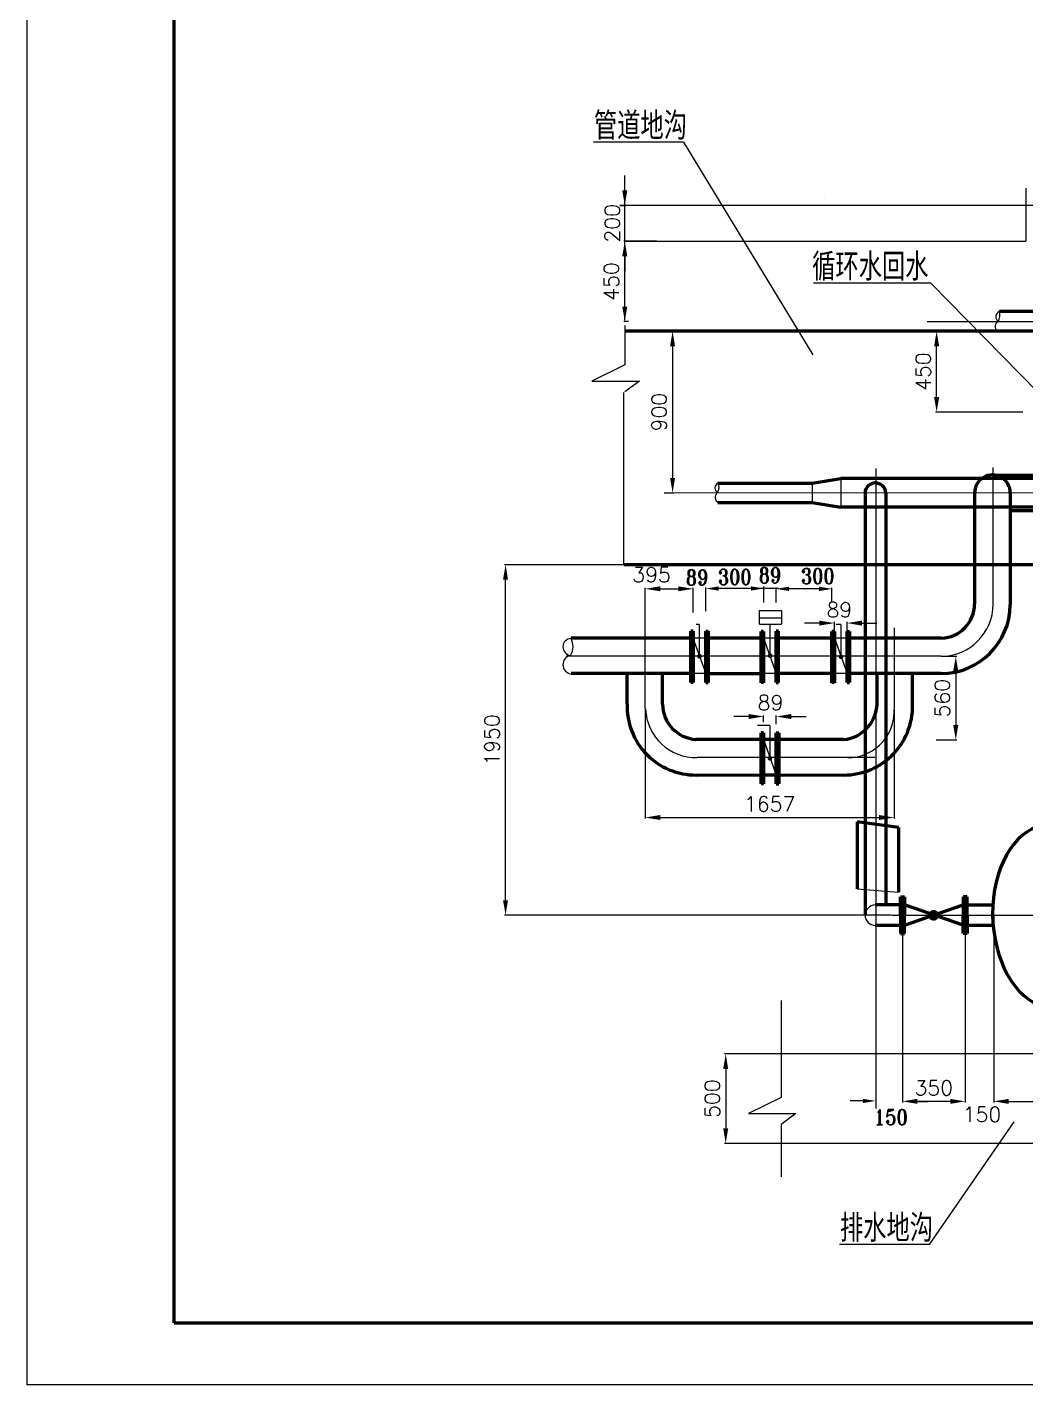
# Model space of a CAD drawing. Extents: x -13299 to -11289, y 2095 to 3220.
# Drawn here: x -12617.3 to -12450.5, y 2800.4 to 3027.1 of the extents above; entities that cross this region are included whole.
import ezdxf

# ---------------------------------------------------------------- set-up
doc = ezdxf.new("R2010")
doc.units = 0
doc.header["$LTSCALE"] = 10
doc.header["$MEASUREMENT"] = 0
doc.layers.get('Defpoints').update_dxf_attribs({"linetype": 'CONTINUOUS'})
for name, color, linetype, lineweight in [('1', 2, 'CONTINUOUS', 13), ('管道', 7, 'CONTINUOUS', 53), ('设备', 1, 'CONTINUOUS', 53)]:
    doc.layers.add(name, color=color, linetype=linetype, lineweight=lineweight)
doc.styles.add('HZTXT', font='txt', dxfattribs={"bigfont": 'HZTXT'})
doc.styles.get("Standard").update_dxf_attribs({"font": 'romant.shx', "width": 0.85, "bigfont": 'hztxt1.shx'})
doc.dimstyles.new('副本STANDARD', dxfattribs={"dimtxt": 2.5, "dimasz": 2.5, "dimexe": 0.18, "dimexo": 0.0625, "dimgap": 1, "dimtad": 1, "dimdec": 4, "dimzin": 0, "dimdsep": 46, "dimtxsty": 'HZTXT', "dimcen": 0.09, "dimclrt": 2, "dimadec": 0, "dimazin": 0, "dimtfac": 1, "dimtdec": 4, "dimtofl": 0, "dimtmove": 2, "dimatfit": 3, "dimfxl": 0, "dimtolj": 1, "dimtzin": 0, "dimarcsym": 0})

# ---------------------------------------------------------------- blocks, each defined once
blk = doc.blocks.new('*D84')
at = {"layer": '1', "color": 0, "lineweight": -2}
for p, q in [((-12465.46, 2976.32), (-12465.58, 2976.32)), ((-12465.4, 2965.32), (-12465.4, 2973.82)), ((-12451.01, 2962.82), (-12465.58, 2962.82))]:
    blk.add_line(p, q, dxfattribs=at)
at = {"layer": '1', "color": 0}
for points in [[(-12465.82, 2973.82), (-12464.98, 2973.82), (-12465.4, 2976.32)], [(-12465.82, 2965.32), (-12464.98, 2965.32), (-12465.4, 2962.82)]]:
    blk.add_solid(points, dxfattribs=at)
at = {"layer": 'Defpoints', "color": 0}
for p in [(-12465.4, 2976.32), (-12465.4, 2976.32), (-12450.95, 2962.82)]:
    blk.add_point(p, dxfattribs=at)
at = {"layer": '1', "color": 2, "insert": (-12467.65, 2969.57), "char_height": 2.5, "attachment_point": 5, "rotation": 90, "style": 'HZTXT'}
blk.add_mtext('\\A1;450', dxfattribs=at)
blk = doc.blocks.new('*D90')
at = {"layer": '1', "color": 0, "lineweight": -2}
for p, q in [((-12514.06, 2913.33), (-12514.06, 2894.94)), ((-12472.52, 2913.19), (-12472.52, 2894.94)), ((-12511.56, 2895.12), (-12475.02, 2895.12))]:
    blk.add_line(p, q, dxfattribs=at)
at = {"layer": '1', "color": 0}
for points in [[(-12511.56, 2895.54), (-12511.56, 2894.71), (-12514.06, 2895.12)], [(-12475.02, 2895.54), (-12475.02, 2894.71), (-12472.52, 2895.12)]]:
    blk.add_solid(points, dxfattribs=at)
at = {"layer": 'Defpoints', "color": 0}
for p in [(-12514.06, 2913.39), (-12472.52, 2913.25), (-12472.52, 2895.12)]:
    blk.add_point(p, dxfattribs=at)
at = {"layer": '1', "color": 2, "insert": (-12493.29, 2897.37), "char_height": 2.5, "attachment_point": 5, "style": 'HZTXT'}
blk.add_mtext('\\A1;1657', dxfattribs=at)
blk = doc.blocks.new('*D91')
at = {"layer": '1', "color": 0, "lineweight": -2}
for p, q in [((-12514.06, 2926.86), (-12514.06, 2933.49)), ((-12511.56, 2933.31), (-12508.56, 2933.31)), ((-12506.06, 2929.33), (-12506.06, 2933.49))]:
    blk.add_line(p, q, dxfattribs=at)
at = {"layer": '1', "color": 0}
for points in [[(-12511.56, 2933.73), (-12511.56, 2932.9), (-12514.06, 2933.31)], [(-12508.56, 2933.73), (-12508.56, 2932.9), (-12506.06, 2933.31)]]:
    blk.add_solid(points, dxfattribs=at)
at = {"layer": 'Defpoints', "color": 0}
for p in [(-12506.06, 2933.31), (-12506.06, 2929.27), (-12514.06, 2926.8)]:
    blk.add_point(p, dxfattribs=at)
at = {"layer": '1', "color": 2, "insert": (-12512.99, 2935.68), "char_height": 2.5, "attachment_point": 5, "style": 'HZTXT'}
blk.add_mtext('\\A1;395', dxfattribs=at)
blk = doc.blocks.new('*D92')
at = {"layer": '1', "color": 0, "lineweight": -2}
for p, q in [((-12510.88, 2976.32), (-12509.31, 2976.32)), ((-12509.49, 2973.82), (-12509.49, 2951.82)), ((-12510.88, 2949.32), (-12509.31, 2949.32))]:
    blk.add_line(p, q, dxfattribs=at)
at = {"layer": '1', "color": 0}
for points in [[(-12509.91, 2973.82), (-12509.08, 2973.82), (-12509.49, 2976.32)], [(-12509.91, 2951.82), (-12509.08, 2951.82), (-12509.49, 2949.32)]]:
    blk.add_solid(points, dxfattribs=at)
at = {"layer": 'Defpoints', "color": 0}
for p in [(-12510.94, 2976.32), (-12510.94, 2949.32), (-12509.49, 2949.32)]:
    blk.add_point(p, dxfattribs=at)
at = {"layer": '1', "color": 2, "insert": (-12511.74, 2962.82), "char_height": 2.5, "attachment_point": 5, "rotation": 90, "style": 'HZTXT'}
blk.add_mtext('\\A1;900', dxfattribs=at)
blk = doc.blocks.new('*D95')
at = {"layer": '1', "color": 0, "lineweight": -2}
for p, q in [((-12512.15, 2991.34), (-12517.65, 2991.34)), ((-12517.47, 2980.43), (-12517.47, 2988.84)), ((-12516.85, 2977.93), (-12517.65, 2977.93))]:
    blk.add_line(p, q, dxfattribs=at)
at = {"layer": '1', "color": 0}
for points in [[(-12517.89, 2988.84), (-12517.06, 2988.84), (-12517.47, 2991.34)], [(-12517.89, 2980.43), (-12517.06, 2980.43), (-12517.47, 2977.93)]]:
    blk.add_solid(points, dxfattribs=at)
at = {"layer": 'Defpoints', "color": 0}
for p in [(-12517.47, 2991.34), (-12512.08, 2991.34), (-12516.78, 2977.93)]:
    blk.add_point(p, dxfattribs=at)
at = {"layer": '1', "color": 2, "insert": (-12519.72, 2984.63), "char_height": 2.5, "attachment_point": 5, "rotation": 90, "style": 'HZTXT'}
blk.add_mtext('\\A1;450', dxfattribs=at)
blk = doc.blocks.new('*D96')
at = {"layer": '1', "color": 0, "lineweight": -2}
for p, q in [((-12517.47, 2999.84), (-12517.47, 3002.34)), ((-12518.3, 2997.34), (-12517.29, 2997.34)), ((-12515.56, 2991.34), (-12517.65, 2991.34)), ((-12517.47, 2988.84), (-12517.47, 2986.34))]:
    blk.add_line(p, q, dxfattribs=at)
at = {"layer": '1', "color": 0}
for points in [[(-12517.89, 2999.84), (-12517.06, 2999.84), (-12517.47, 2997.34)], [(-12517.89, 2988.84), (-12517.06, 2988.84), (-12517.47, 2991.34)]]:
    blk.add_solid(points, dxfattribs=at)
at = {"layer": 'Defpoints', "color": 0}
for p in [(-12518.36, 2997.34), (-12517.47, 2991.34), (-12515.49, 2991.34)]:
    blk.add_point(p, dxfattribs=at)
at = {"layer": '1', "color": 2, "insert": (-12519.57, 2994.34), "char_height": 2.5, "attachment_point": 5, "rotation": 90, "style": 'HZTXT'}
blk.add_mtext('\\A1;200', dxfattribs=at)
blk = doc.blocks.new('*D200')
at = {"layer": '1', "color": 0, "lineweight": -2}
for p, q in [((-12471.12, 2875.7), (-12471.12, 2847.55)), ((-12460.64, 2875.68), (-12460.64, 2847.55)), ((-12463.14, 2847.73), (-12468.62, 2847.73))]:
    blk.add_line(p, q, dxfattribs=at)
at = {"layer": '1', "color": 0}
for points in [[(-12468.62, 2848.14), (-12468.62, 2847.31), (-12471.12, 2847.73)], [(-12463.14, 2848.14), (-12463.14, 2847.31), (-12460.64, 2847.73)]]:
    blk.add_solid(points, dxfattribs=at)
at = {"layer": 'Defpoints', "color": 0}
for p in [(-12471.12, 2875.76), (-12460.64, 2875.74), (-12471.12, 2847.73)]:
    blk.add_point(p, dxfattribs=at)
at = {"layer": '1', "color": 2, "insert": (-12465.88, 2849.98), "char_height": 2.5, "attachment_point": 5, "style": 'HZTXT'}
blk.add_mtext('\\A1;350', dxfattribs=at)
blk = doc.blocks.new('*D201')
at = {"layer": '1', "color": 0, "lineweight": -2}
for p, q in [((-12460.64, 2878.69), (-12460.64, 2847.55)), ((-12455.88, 2878.75), (-12455.88, 2847.55)), ((-12463.14, 2847.73), (-12465.64, 2847.73)), ((-12453.38, 2847.73), (-12450.88, 2847.73))]:
    blk.add_line(p, q, dxfattribs=at)
at = {"layer": '1', "color": 0}
for points in [[(-12463.14, 2848.14), (-12463.14, 2847.31), (-12460.64, 2847.73)], [(-12453.38, 2848.14), (-12453.38, 2847.31), (-12455.88, 2847.73)]]:
    blk.add_solid(points, dxfattribs=at)
at = {"layer": 'Defpoints', "color": 0}
for p in [(-12460.64, 2878.75), (-12455.88, 2878.82), (-12455.88, 2847.73)]:
    blk.add_point(p, dxfattribs=at)
at = {"layer": '1', "color": 2, "insert": (-12457.83, 2845.54), "char_height": 2.5, "attachment_point": 5, "style": 'HZTXT'}
blk.add_mtext('\\A1;150', dxfattribs=at)
blk = doc.blocks.new('*D204')
at = {"layer": '1', "color": 0, "lineweight": -2}
for p, q in [((-12479.62, 2855.65), (-12500.8, 2855.65)), ((-12500.62, 2853.15), (-12500.62, 2843.21)), ((-12479.62, 2840.71), (-12500.8, 2840.71))]:
    blk.add_line(p, q, dxfattribs=at)
at = {"layer": '1', "color": 0}
for points in [[(-12501.04, 2853.15), (-12500.21, 2853.15), (-12500.62, 2855.65)], [(-12501.04, 2843.21), (-12500.21, 2843.21), (-12500.62, 2840.71)]]:
    blk.add_solid(points, dxfattribs=at)
at = {"layer": 'Defpoints', "color": 0}
for p in [(-12479.56, 2855.65), (-12500.62, 2840.71), (-12479.56, 2840.71)]:
    blk.add_point(p, dxfattribs=at)
at = {"layer": '1', "color": 2, "insert": (-12502.87, 2848.18), "char_height": 2.5, "attachment_point": 5, "rotation": 90, "style": 'HZTXT'}
blk.add_mtext('\\A1;500', dxfattribs=at)
blk = doc.blocks.new('*D207')
at = {"layer": '1', "color": 0, "lineweight": -2}
for p, q in [((-12484.97, 2927.59), (-12487.47, 2927.59)), ((-12482.47, 2925.43), (-12482.47, 2927.77)), ((-12480.37, 2926.25), (-12480.37, 2927.77)), ((-12477.87, 2927.59), (-12475.37, 2927.59))]:
    blk.add_line(p, q, dxfattribs=at)
at = {"layer": '1', "color": 0}
for points in [[(-12484.97, 2928), (-12484.97, 2927.17), (-12482.47, 2927.59)], [(-12477.87, 2928), (-12477.87, 2927.17), (-12480.37, 2927.59)]]:
    blk.add_solid(points, dxfattribs=at)
at = {"layer": 'Defpoints', "color": 0}
for p in [(-12480.37, 2927.59), (-12482.47, 2925.37), (-12480.37, 2926.19)]:
    blk.add_point(p, dxfattribs=at)
at = {"layer": '1', "color": 2, "insert": (-12481.65, 2929.81), "char_height": 2.5, "attachment_point": 5, "style": 'HZTXT'}
blk.add_mtext('\\A1;89', dxfattribs=at)
blk = doc.blocks.new('*D208')
at = {"layer": '1', "color": 0, "lineweight": -2}
for p, q in [((-12496.79, 2911.99), (-12499.29, 2911.99)), ((-12494.29, 2911.04), (-12494.29, 2912.17)), ((-12492.19, 2910.71), (-12492.19, 2912.17)), ((-12489.69, 2911.99), (-12487.19, 2911.99))]:
    blk.add_line(p, q, dxfattribs=at)
at = {"layer": '1', "color": 0}
for points in [[(-12496.79, 2912.41), (-12496.79, 2911.57), (-12494.29, 2911.99)], [(-12489.69, 2912.41), (-12489.69, 2911.57), (-12492.19, 2911.99)]]:
    blk.add_solid(points, dxfattribs=at)
at = {"layer": 'Defpoints', "color": 0}
for p in [(-12494.29, 2910.98), (-12492.19, 2911.99), (-12492.19, 2910.65)]:
    blk.add_point(p, dxfattribs=at)
at = {"layer": '1', "color": 2, "insert": (-12493.14, 2914.31), "char_height": 2.5, "attachment_point": 5, "style": 'HZTXT'}
blk.add_mtext('\\A1;89', dxfattribs=at)
blk = doc.blocks.new('*D278')
at = {"layer": '1', "color": 0, "lineweight": -2}
for p, q in [((-12517.7, 2937.33), (-12537.56, 2937.33)), ((-12537.38, 2881.32), (-12537.38, 2934.83)), ((-12472.97, 2878.82), (-12537.56, 2878.82))]:
    blk.add_line(p, q, dxfattribs=at)
at = {"layer": '1', "color": 0}
for points in [[(-12537.8, 2934.83), (-12536.97, 2934.83), (-12537.38, 2937.33)], [(-12537.8, 2881.32), (-12536.97, 2881.32), (-12537.38, 2878.82)]]:
    blk.add_solid(points, dxfattribs=at)
at = {"layer": 'Defpoints', "color": 0}
for p in [(-12537.38, 2937.33), (-12517.63, 2937.33), (-12472.91, 2878.82)]:
    blk.add_point(p, dxfattribs=at)
at = {"layer": '1', "color": 2, "insert": (-12539.63, 2908.07), "char_height": 2.5, "attachment_point": 5, "rotation": 90, "style": 'HZTXT'}
blk.add_mtext('\\A1;1950', dxfattribs=at)
blk = doc.blocks.new('*D285')
at = {"layer": '1', "color": 0, "lineweight": -2}
for p, q in [((-12464.56, 2922.04), (-12462.03, 2922.04)), ((-12462.21, 2919.54), (-12462.21, 2910.57)), ((-12465.47, 2908.07), (-12462.03, 2908.07))]:
    blk.add_line(p, q, dxfattribs=at)
at = {"layer": '1', "color": 0}
for points in [[(-12462.63, 2919.54), (-12461.79, 2919.54), (-12462.21, 2922.04)], [(-12462.63, 2910.57), (-12461.79, 2910.57), (-12462.21, 2908.07)]]:
    blk.add_solid(points, dxfattribs=at)
at = {"layer": 'Defpoints', "color": 0}
for p in [(-12464.63, 2922.04), (-12465.54, 2908.07), (-12462.21, 2908.07)]:
    blk.add_point(p, dxfattribs=at)
at = {"layer": '1', "color": 2, "insert": (-12464.46, 2915.05), "char_height": 2.5, "attachment_point": 5, "rotation": 90, "style": 'HZTXT'}
blk.add_mtext('\\A1;560', dxfattribs=at)

msp = doc.modelspace()

# ---------------------------------------------------------------- hatches: boundary and pattern name
at = {"layer": '1'}
h = msp.add_hatch(color=256, dxfattribs=at)
h.paths.add_polyline_path([(-12505.00832, 2922.04931), (-12504.96675, 2922.123), (-12504.96675, 2922.44312, 0.026300421), (-12505.00832, 2922.4453, 0.414213562), (-12505.40432, 2922.04931)])
h.paths.add_polyline_path([(-12504.61232, 2922.04931, 0.27061742), (-12504.81374, 2922.3942), (-12505.00832, 2922.04931)])
h.paths.add_polyline_path([(-12504.81374, 2922.3942, 0.102473955), (-12504.96675, 2922.44312), (-12504.96675, 2922.123)])
h.paths.add_polyline_path([(-12505.00832, 2922.04931), (-12505.40432, 2922.04931, 0.27061742), (-12505.2029, 2921.70441)])
h.paths.add_polyline_path([(-12504.61232, 2922.04931), (-12505.00832, 2922.04931), (-12505.2029, 2921.70441, 0.129122375), (-12505.00832, 2921.65331, 0.414213562)])
h = msp.add_hatch(color=256, dxfattribs=at)
h.paths.add_polyline_path([(-12493.20411, 2922.15227), (-12493.16254, 2922.22596), (-12493.16254, 2922.54608, 0.026300421), (-12493.20411, 2922.54826, 0.414213562), (-12493.60011, 2922.15227)])
h.paths.add_polyline_path([(-12492.80811, 2922.15227, 0.27061742), (-12493.00954, 2922.49716), (-12493.20411, 2922.15227)])
h.paths.add_polyline_path([(-12493.00954, 2922.49716, 0.102473955), (-12493.16254, 2922.54608), (-12493.16254, 2922.22596)])
h.paths.add_polyline_path([(-12493.20411, 2922.15227), (-12493.60011, 2922.15227, 0.27061742), (-12493.39869, 2921.80737)])
h.paths.add_polyline_path([(-12492.80811, 2922.15227), (-12493.20411, 2922.15227), (-12493.39869, 2921.80737, 0.129122375), (-12493.20411, 2921.75627, 0.414213562)])
h = msp.add_hatch(color=256, dxfattribs=at)
h.paths.add_polyline_path([(-12481.36965, 2921.9625), (-12481.32808, 2922.03619), (-12481.32808, 2922.35631, 0.026300421), (-12481.36965, 2922.3585, 0.414213562), (-12481.76565, 2921.9625)])
h.paths.add_polyline_path([(-12480.97366, 2921.9625, 0.27061742), (-12481.17508, 2922.3074), (-12481.36965, 2921.9625)])
h.paths.add_polyline_path([(-12481.17508, 2922.3074, 0.102473955), (-12481.32808, 2922.35631), (-12481.32808, 2922.03619)])
h.paths.add_polyline_path([(-12481.36965, 2921.9625), (-12481.76565, 2921.9625, 0.27061742), (-12481.56423, 2921.6176)])
h.paths.add_polyline_path([(-12480.97366, 2921.9625), (-12481.36965, 2921.9625), (-12481.56423, 2921.6176, 0.129122375), (-12481.36965, 2921.5665, 0.414213562)])
h = msp.add_hatch(color=256, dxfattribs=at)
h.paths.add_polyline_path([(-12493.25626, 2905.0226), (-12493.21469, 2905.09629), (-12493.21469, 2905.41641, 0.026300421), (-12493.25626, 2905.4186, 0.414213562), (-12493.65226, 2905.0226)])
h.paths.add_polyline_path([(-12492.86026, 2905.0226, 0.27061742), (-12493.06169, 2905.3675), (-12493.25626, 2905.0226)])
h.paths.add_polyline_path([(-12493.06169, 2905.3675, 0.102473955), (-12493.21469, 2905.41641), (-12493.21469, 2905.09629)])
h.paths.add_polyline_path([(-12493.25626, 2905.0226), (-12493.65226, 2905.0226, 0.27061742), (-12493.45084, 2904.67771)])
h.paths.add_polyline_path([(-12492.86026, 2905.0226), (-12493.25626, 2905.0226), (-12493.45084, 2904.67771, 0.129122375), (-12493.25626, 2904.6266, 0.414213562)])
h = msp.add_hatch(color=256, dxfattribs=at)
edge = h.paths.add_edge_path()
edge.add_arc((-12465.91257, 2878.78954), 0.89801, 0, 360)

# ---------------------------------------------------------------- linework, layer by layer
for p, q in [((-12617.26187, 2800.39324), (-12617.26187, 3220.39324)), ((-12507.69413, 3007.87931), (-12522.68698, 3007.87931)), ((-12507.69413, 3007.87931), (-12486.05919, 2972.37095)), ((-12517.47331, 2978.15878), (-12517.47331, 3001.87674)), ((-12450.537, 3000.19821), (-12450.537, 2991.33857)), ((-12274.66126, 2997.3171), (-12518.29737, 2997.3171)), ((-12484.08141, 2998.45397), (-12484.08141, 2998.45397)), ((-12517.50967, 2991.33857), (-12450.537, 2991.33857)), ((-12466.36699, 2984.33799), (-12485.95725, 2984.33799)), ((-12466.36699, 2984.33799), (-12442.29465, 2959.75936)), ((-12517.47331, 2977.29), (-12517.47331, 2970.68523)), ((-12466.97755, 2977.92987), (-12275.87443, 2977.92987)), ((-12517.47331, 2970.68523), (-12522.95844, 2968.00559)), ((-12522.95844, 2968.00559), (-12515.03548, 2968.00559)), ((-12515.03548, 2968.00559), (-12517.47331, 2966.17857)), ((-12517.69035, 2966.08296), (-12517.69035, 2937.3307)), ((-12481.39999, 2951.71693), (-12481.39999, 2946.96403)), ((-12475.49203, 2846.53105), (-12475.49203, 2953.42215)), ((-12455.98192, 2930.74253), (-12455.98192, 2953.5877)), ((-12486.19999, 2950.96048), (-12486.19999, 2947.72048)), ((-12428.93314, 2949.25983), (-12510.6502, 2949.3206)), ((-12494.25101, 2931.01793), (-12494.25101, 2933.67278)), ((-12492.20283, 2931.01793), (-12492.20283, 2933.52493)), ((-12503.95849, 2929.59623), (-12503.95849, 2933.51465)), ((-12491.80761, 2933.37067), (-12501.81599, 2933.37067)), ((-12492.20283, 2931.01793), (-12492.20283, 2933.45412)), ((-12485.02357, 2933.29986), (-12491.11371, 2933.29986)), ((-12482.88107, 2931.10255), (-12482.88107, 2933.45412)), ((-12494.99225, 2927.38087), (-12494.99225, 2929.69331)), ((-12494.99225, 2929.69331), (-12491.29648, 2929.69331)), ((-12491.29648, 2929.69331), (-12491.29648, 2927.38087)), ((-12514.06244, 2913.39352), (-12514.06244, 2926.79858)), ((-12505.03412, 2927.37649), (-12505.5546, 2927.37649)), ((-12505.03412, 2927.37649), (-12505.03412, 2921.91605)), ((-12494.99225, 2928.4462), (-12491.29648, 2928.4462)), ((-12494.99225, 2927.38087), (-12491.29648, 2927.38087)), ((-12493.25621, 2927.38087), (-12493.25621, 2921.92043)), ((-12481.42176, 2927.37649), (-12482.18924, 2927.37649)), ((-12481.42176, 2927.37649), (-12481.42176, 2921.91605)), ((-12472.44998, 2913.39352), (-12472.44998, 2926.79858)), ((-12503.95849, 2925.09096), (-12506.06098, 2925.09096)), ((-12506.06098, 2924.95514), (-12503.94802, 2919.18204)), ((-12492.20283, 2925.09096), (-12494.30532, 2925.09096)), ((-12494.30532, 2925.09096), (-12492.20283, 2919.17845)), ((-12480.36837, 2925.09096), (-12482.47087, 2925.09096)), ((-12482.47087, 2925.09096), (-12480.36837, 2919.17494)), ((-12464.62726, 2922.03775), (-12527.19828, 2922.03775)), ((-12503.95849, 2919.18204), (-12506.06098, 2919.18268)), ((-12492.20283, 2919.17845), (-12494.30532, 2919.17909)), ((-12480.36837, 2919.17494), (-12482.47087, 2919.17556)), ((-12493.24116, 2910.47149), (-12495.32307, 2910.47149)), ((-12493.24116, 2910.47149), (-12493.24116, 2905.01105)), ((-12494.29027, 2908.16571), (-12492.1773, 2902.24538)), ((-12475.70255, 2905.14065), (-12505.36163, 2905.14065)), ((-12478.6914, 2883.21095), (-12471.7759, 2882.65814)), ((-12472.90842, 2878.8171), (-12333.1862, 2878.8171)), ((-12455.87753, 2878.76354), (-12455.87753, 2847.57356)), ((-12471.12055, 2875.37345), (-12471.12055, 2847.57356)), ((-12491.35419, 2864.57299), (-12491.35419, 2848.39155)), ((-12291.36585, 2855.64695), (-12484.03297, 2855.64695)), ((-12491.35419, 2848.39155), (-12496.83932, 2845.71191)), ((-12477.70383, 2847.79772), (-12479.84633, 2847.79772)), ((-12468.97805, 2847.72782), (-12466.83555, 2847.72782)), ((-12453.73503, 2847.72782), (-12351.25578, 2847.72782)), ((-12496.83932, 2845.71191), (-12488.91636, 2845.71191)), ((-12488.91636, 2845.71191), (-12491.35419, 2843.88489)), ((-12491.35419, 2843.88489), (-12491.35419, 2835.11516)), ((-12466.61142, 2823.83281), (-12452.4745, 2844.29974)), ((-12291.36585, 2840.71043), (-12485.94904, 2840.71043)), ((-12466.61142, 2823.83281), (-12481.60427, 2823.83281)), ((-12023.26187, 2800.39324), (-12617.26187, 2800.39324))]:
    msp.add_line(p, q, dxfattribs=at)
for centre, radius, start, end in [((-12454.52171, 2978.73288), 0.99064, 112.8313563, 234.1548405), ((-12457.62459, 2979.08679), 2.7754, 335.3642058, 11.621991), ((-12454.71643, 2977.10885), 0.90697, 115.1462227, 230.7797356), ((-12501.5164, 2950.16463), 0.9007, 117.8902017, 238.6174001), ((-12501.35293, 2948.57827), 1.03356, 127.732332, 236.1137783), ((-12503.20006, 2950.21596), 1.46565, 325.9675742, 30.5400276), ((-12464.66042, 2930.71622), 8.67853, 270.2188998, 0.1736573), ((-12526.38106, 2923.60925), 1.41845, 94.2357342, 263.8289623), ((-12528.82629, 2923.65055), 2.71361, 327.6622914, 30.4024051), ((-12526.24389, 2920.66517), 1.56096, 100.6936132, 261.400971), ((-12505.5937, 2913.54617), 8.40873, 182.0181791, 271.5814749), ((-12480.19835, 2912.81521), 7.69542, 262.8171415, 3.2392801), ((-12475.6447, 2878.8171), 1.69956, 90.3846547, 269.6153453)]:
    msp.add_arc(centre, radius, start, end, dxfattribs=at)
for points in [[(-12501.81599, 2933.71747), (-12501.81599, 2933.0033), (-12503.95849, 2933.36039)], [(-12496.39351, 2933.72775), (-12496.39351, 2933.01358), (-12494.25101, 2933.37067)], [(-12490.06033, 2933.65694), (-12490.06033, 2932.94277), (-12492.20283, 2933.29986)], [(-12485.02357, 2933.65694), (-12485.02357, 2932.94277), (-12482.88107, 2933.29986)], [(-12477.70383, 2848.15481), (-12477.70383, 2847.44064), (-12475.56133, 2847.79772)], [(-12468.97805, 2848.08491), (-12468.97805, 2847.37074), (-12471.12055, 2847.72782)], [(-12453.73503, 2848.08491), (-12453.73503, 2847.37074), (-12455.87753, 2847.72782)]]:
    msp.add_solid(points, dxfattribs=at)
at = {"layer": '管道'}
for p, q in [((-12454.9061, 2979.6459), (-12347.8327, 2979.63755)), ((-12347.8327, 2976.39755), (-12517.47331, 2976.3206)), ((-12455.28991, 2976.40621), (-12347.8327, 2976.39755)), ((-12486.19999, 2950.96048), (-12481.39999, 2951.71693)), ((-12444.81945, 2951.71693), (-12481.39999, 2951.71693)), ((-12455.98192, 2952.26958), (-12444.81945, 2952.26958)), ((-12501.93773, 2950.96071), (-12486.19999, 2950.96048)), ((-12501.92919, 2947.72026), (-12486.19999, 2947.72048)), ((-12486.19999, 2947.72048), (-12481.39999, 2946.96403)), ((-12477.36222, 2949.29585), (-12477.36293, 2878.82037)), ((-12473.89401, 2949.34072), (-12473.89401, 2880.51663)), ((-12459.06066, 2949.28224), (-12459.06066, 2930.74706)), ((-12453.10364, 2949.32165), (-12453.10364, 2930.61116)), ((-12444.81945, 2946.91763), (-12481.39999, 2946.96403)), ((-12444.81945, 2946.32297), (-12453.10364, 2946.3286)), ((-12339.23659, 2937.3271), (-12517.63419, 2937.3271)), ((-12506.47119, 2925.09096), (-12526.41653, 2925.09096)), ((-12506.05575, 2926.21952), (-12506.47119, 2926.21952)), ((-12506.47119, 2917.67838), (-12506.47119, 2926.21952)), ((-12506.06098, 2926.21952), (-12506.06098, 2917.67483)), ((-12503.95849, 2926.23335), (-12503.54828, 2926.23335)), ((-12503.95849, 2917.68866), (-12503.95849, 2926.23335)), ((-12503.54828, 2926.2298), (-12503.54828, 2917.68866)), ((-12494.71553, 2925.09096), (-12503.54828, 2925.09096)), ((-12494.71553, 2917.63948), (-12494.71553, 2926.18062)), ((-12494.30009, 2926.18062), (-12494.71553, 2926.18062)), ((-12494.30532, 2926.18062), (-12494.30532, 2917.63593)), ((-12492.20283, 2917.68201), (-12492.20283, 2926.2267)), ((-12491.78983, 2926.2267), (-12492.19759, 2926.2267)), ((-12491.78983, 2917.68201), (-12491.78983, 2926.2267)), ((-12482.88107, 2925.09096), (-12491.78983, 2925.09096)), ((-12482.88107, 2917.6351), (-12482.88107, 2926.17624)), ((-12482.46563, 2926.17624), (-12482.88107, 2926.17624)), ((-12482.47087, 2926.17624), (-12482.47087, 2917.63155)), ((-12480.36837, 2917.64538), (-12480.36837, 2926.19007)), ((-12480.36837, 2926.19007), (-12479.95816, 2926.18652)), ((-12479.95816, 2926.18652), (-12479.95816, 2917.64538)), ((-12464.62726, 2925.09096), (-12479.95816, 2925.09096)), ((-12506.47119, 2919.1828), (-12526.40798, 2919.18888)), ((-12517.07421, 2914.07868), (-12517.06863, 2919.1711)), ((-12511.15353, 2914.052), (-12511.15353, 2919.18423)), ((-12506.07834, 2917.68538), (-12506.47119, 2917.68538)), ((-12503.96372, 2917.68866), (-12503.54828, 2917.68866)), ((-12503.54828, 2919.18192), (-12494.71553, 2919.18192)), ((-12492.20283, 2917.68201), (-12491.78983, 2917.68201)), ((-12482.88107, 2919.17568), (-12491.78983, 2919.17832)), ((-12464.62726, 2919.17027), (-12479.95816, 2919.17483)), ((-12475.35144, 2914.49784), (-12475.34586, 2919.16256)), ((-12469.44379, 2914.49794), (-12469.44379, 2919.1711)), ((-12494.32268, 2917.64648), (-12494.71553, 2917.64648)), ((-12482.48822, 2917.6421), (-12482.88107, 2917.6421)), ((-12480.36837, 2917.64538), (-12479.95816, 2917.64538)), ((-12494.28503, 2909.27124), (-12494.70047, 2909.27124)), ((-12494.70047, 2900.73009), (-12494.70047, 2909.27124)), ((-12494.29027, 2909.27124), (-12494.29027, 2900.72655)), ((-12492.18777, 2909.28506), (-12491.77756, 2909.28152)), ((-12492.18777, 2900.74038), (-12492.18777, 2909.28506)), ((-12491.77756, 2909.28152), (-12491.77756, 2900.74038)), ((-12494.70047, 2908.16571), (-12505.62058, 2908.16571)), ((-12492.18777, 2908.16571), (-12494.29027, 2908.16571)), ((-12480.96183, 2908.14232), (-12491.77756, 2908.16571)), ((-12505.55059, 2902.22164), (-12494.70047, 2902.2409)), ((-12494.29027, 2902.24163), (-12492.18777, 2902.24536)), ((-12491.77756, 2902.24609), (-12480.96183, 2902.22164)), ((-12494.30762, 2900.7371), (-12494.70047, 2900.7371)), ((-12492.193, 2900.74038), (-12492.193, 2900.74038)), ((-12492.18777, 2900.74038), (-12491.77756, 2900.73683)), ((-12471.7759, 2893.4511), (-12478.6914, 2894.41435)), ((-12478.6914, 2894.41435), (-12478.6914, 2883.21095)), ((-12471.7759, 2893.4511), (-12471.7759, 2882.65814)), ((-12471.46258, 2881.88243), (-12470.79167, 2881.88243)), ((-12471.46258, 2878.82037), (-12471.46258, 2881.88243)), ((-12471.12055, 2881.88243), (-12471.12055, 2878.87814)), ((-12471.12055, 2881.88243), (-12470.79167, 2881.88243)), ((-12470.79167, 2881.88243), (-12470.79167, 2878.82037)), ((-12460.29342, 2881.86855), (-12460.96433, 2881.86855)), ((-12460.96433, 2881.86855), (-12460.96433, 2878.80648)), ((-12460.63545, 2881.86855), (-12460.63545, 2878.86426)), ((-12460.29342, 2878.80648), (-12460.29342, 2881.86855)), ((-12471.48575, 2880.51663), (-12475.65611, 2880.51663)), ((-12470.79167, 2877.12084), (-12460.96433, 2880.51989)), ((-12460.96433, 2877.12084), (-12470.79167, 2880.51989)), ((-12455.73298, 2880.50601), (-12460.29342, 2880.50601)), ((-12471.48575, 2877.11758), (-12475.65611, 2877.11758)), ((-12471.46258, 2878.82037), (-12471.46258, 2875.7583)), ((-12471.12055, 2875.7583), (-12471.12055, 2878.76259)), ((-12470.79167, 2875.7583), (-12470.79167, 2878.82037)), ((-12460.96433, 2875.74442), (-12460.96433, 2878.80648)), ((-12460.63545, 2875.74442), (-12460.63545, 2878.74871)), ((-12460.29342, 2878.80648), (-12460.29342, 2875.74442)), ((-12455.73298, 2877.10696), (-12460.29342, 2877.10696)), ((-12471.46258, 2875.7583), (-12470.79167, 2875.7583)), ((-12460.29342, 2875.74442), (-12460.96433, 2875.74442))]:
    msp.add_line(p, q, dxfattribs=at)
for centre, radius, start, end in [((-12456.08243, 2949.34428), 2.97887, 359.5645634, 181.1935055), ((-12475.62722, 2949.24872), 1.73564, 3.038612, 178.4440461), ((-12464.75732, 2930.78627), 5.6968, 271.3081867, 359.605661), ((-12464.67473, 2930.742), 11.57183, 270.2350388, 359.3521651), ((-12505.64128, 2913.6618), 11.44053, 177.9117624, 270.4541861), ((-12505.2516, 2914.05609), 5.90193, 180.0396714, 266.4156074), ((-12480.88228, 2913.68846), 11.4671, 269.6025263, 4.0479671), ((-12481.46063, 2914.23671), 6.11477, 274.678944, 2.4475996)]:
    msp.add_arc(centre, radius, start, end, dxfattribs=at)
at = {"layer": '设备'}
for q in [(-12592.71302, 3210.21248), (-12031.06994, 2810.72142)]:
    msp.add_line((-12592.71302, 2810.72142), q, dxfattribs=at)
msp.add_ellipse((-12446.17917, 2878.61406), major_axis=(-0.58003, 15.2998), ratio=0.64426924, start_param=0.099911399, end_param=2.949886268, dxfattribs=at)

# ---------------------------------------------------------------- texts
at = {"layer": '1', "char_height": 4.572952, "attachment_point": 1}
for s, insert, width in [('管道地沟', (-12522.6332, 3012.89077), 23.5468939), ('循环水回水', (-12486.19315, 2989.34944), 3.775397772187716e-13), ('排水地沟', (-12481.55049, 2828.84427), 23.5468939)]:
    msp.add_mtext(s, dxfattribs=dict(at, insert=insert, width=width))
at = {"layer": '1', "char_height": 2.571, "attachment_point": 5}
for s, insert in [('\\A1;89', (-12505.41754, 2935.19437)), ('\\A1;300', (-12499.11433, 2935.28535)), ('\\A1;89', (-12493.24846, 2935.55765)), ('\\A1;300', (-12485.25891, 2935.44236)), ('\\A1;150', (-12473.04261, 2845.07463))]:
    msp.add_mtext(s, dxfattribs=dict(at, insert=insert))

# ---------------------------------------------------------------- dimensions: what is measured, and where the dimension line sits
at = {"layer": '1'}
dim = msp.add_linear_dim(base=(-12517.47331, 2991.33857), p1=(-12518.35987, 2997.33857), p2=(-12515.49446, 2991.33857), angle=90, text='200', dimstyle='副本STANDARD', dxfattribs=at)
dim.commit()
dim.dimension.update_dxf_attribs({"geometry": '*D96', "text_midpoint": (-12519.56894, 2994.33857), "dimtype": 160})
for base, p1, p2, text, picture, middle in [((-12517.47331, 2991.33857), (-12516.78267, 2977.92987), (-12512.08409, 2991.33857), '450', '*D95', (-12519.72331, 2984.63422)), ((-12509.49262, 2949.3206), (-12510.94399, 2976.3206), (-12510.94399, 2949.3206), '900', '*D92', (-12511.74262, 2962.8206)), ((-12465.39887, 2976.3206), (-12450.94928, 2962.8206), (-12465.39887, 2976.3206), '450', '*D84', (-12467.64887, 2969.5706)), ((-12537.38177, 2937.3271), (-12472.90842, 2878.8171), (-12517.63419, 2937.3271), '1950', '*D278', (-12539.63177, 2908.0721)), ((-12462.21119, 2908.06733), (-12464.62726, 2922.03775), (-12465.53683, 2908.06733), '560', '*D285', (-12464.46119, 2915.05254)), ((-12500.62236, 2840.71043), (-12479.56216, 2855.64695), (-12479.56216, 2840.71043), '500', '*D204', (-12502.87236, 2848.17869))]:
    dim = msp.add_linear_dim(base=base, p1=p1, p2=p2, angle=90, text=text, dimstyle='副本STANDARD', dxfattribs=at)
    dim.commit()
    dim.dimension.update_dxf_attribs({"geometry": picture, "text_midpoint": middle})
for base, p1, p2, text, picture, middle in [((-12506.05575, 2933.31256), (-12514.06244, 2926.79858), (-12506.05575, 2929.26981), '395', '*D91', (-12512.98834, 2935.68347)), ((-12480.36837, 2927.58809), (-12482.47087, 2925.36585), (-12480.36837, 2926.19007), '89', '*D207', (-12481.65336, 2929.80734)), ((-12492.193, 2911.98991), (-12494.29027, 2910.97685), (-12492.193, 2910.64527), '89', '*D208', (-12493.14305, 2914.30641)), ((-12455.87753, 2847.72782), (-12460.63545, 2878.74871), (-12455.87753, 2878.8171), '150', '*D201', (-12457.82921, 2845.54168))]:
    dim = msp.add_linear_dim(base=base, p1=p1, p2=p2, text=text, dimstyle='副本STANDARD', dxfattribs=at)
    dim.commit()
    dim.dimension.update_dxf_attribs({"geometry": picture, "text_midpoint": middle, "dimtype": 160})
for base, p1, p2, text, picture, middle in [((-12472.51522, 2895.12185), (-12514.06244, 2913.39352), (-12472.51522, 2913.25005), '1657', '*D90', (-12493.28883, 2897.37185)), ((-12471.12055, 2847.72782), (-12460.63545, 2875.74442), (-12471.12055, 2875.7583), '350', '*D200', (-12465.878, 2849.97782))]:
    dim = msp.add_linear_dim(base=base, p1=p1, p2=p2, text=text, dimstyle='副本STANDARD', dxfattribs=at)
    dim.commit()
    dim.dimension.update_dxf_attribs({"geometry": picture, "text_midpoint": middle})

doc.saveas('drawing.dxf')
